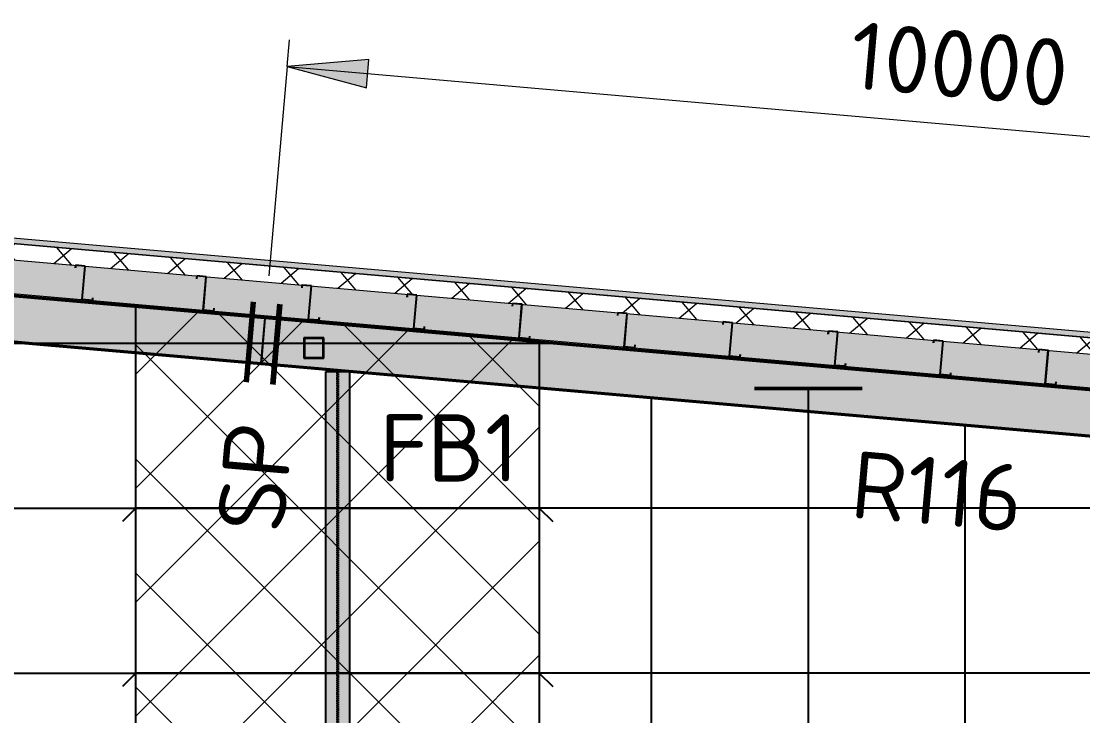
# Model space of a CAD drawing. Header units: millimetres. Extents: x 632 to 561478, y -3890 to 22200.
# Drawn here: x 544641 to 552535, y 13473 to 18639 of the extents above; entities that cross this region are included whole.
import ezdxf

# ---------------------------------------------------------------- set-up
doc = ezdxf.new("R2010")
doc.units = ezdxf.units.MM
for name, pattern in [('Dash', [7, 5, -2]), ('Hidden', [4, 3, -1]), ('Hidden Half', [3, 2, -1])]:
    doc.linetypes.add(name, pattern=pattern)
for name, color, linetype, lineweight in [('A-010-D_DIM', 211, 'Continuous', 13), ('A-010-D_DIM-200', 211, 'Continuous', 13), ('A-010-M_LINE', 90, 'Continuous', 13), ('A-270-M_ROOF', 132, 'Continuous', 13), ('S-280-A_STRUCT_FRAME', 2, 'Continuous', 18), ('S-280-M_COLUMN', 52, 'Continuous', 13), ('S-280-M_STRUCT_FRAME', 12, 'Continuous', 13), ('S-280-MH_COLUMN', 52, 'Hidden Half', 13), ('Z-000-T_TEXT', 131, 'Continuous', 25), ('Z-060-M_DETAIL', 92, 'Continuous', 25)]:
    doc.layers.add(name, color=color, linetype=linetype, lineweight=lineweight)
doc.styles.add('ISOCPEUR_2', font='isocpeur.ttf', dxfattribs={"height": 500})
doc.dimstyles.new('2_5___Arrow___Transparent', dxfattribs={"dimscale": 304.8, "dimtxt": 497.990588, "dimasz": 1.968504, "dimexe": 0.656168, "dimexo": 1.049869, "dimgap": 0.164042, "dimtad": 1, "dimdec": 0, "dimzin": 0, "dimdsep": 46, "dimtxsty": 'ISOCPEUR_2', "dimsah": 1, "dimcen": 0.09, "dimadec": 0, "dimazin": 0, "dimtfac": 1, "dimtdec": 4, "dimtix": 1, "dimtmove": 0, "dimatfit": 3, "dimfxl": 1, "dimtvp": 1, "dimtolj": 1, "dimtzin": 0, "dimlwd": 18, "dimlwe": 18, "dimarcsym": 2})

# ---------------------------------------------------------------- blocks, each defined once
blk = doc.blocks.new('25021-APA-ZZ-ZZ-M3-AR-000001_V3_rvt-9-S6_501-SECTION C10')
at = {"layer": 'A-270-M_ROOF', "transparency": 33554432}
blk.add_hatch(color=9, dxfattribs=at).paths.add_polyline_path([(4352532.3, 15911.4), (4352532.3, 15951.6), (4332680.2, 17688.4), (4312828, 15951.6), (4312828, 15911.4), (4332680.2, 17648.2), (4352132.4, 15946.4)])
at = {"layer": 'A-270-M_ROOF', "lineweight": 5}
h = blk.add_hatch(dxfattribs=at)
h.set_pattern_fill('FP_9', angle=-135, style=0, pattern_type=2)
h.set_pattern_definition([(40, (4337896, 1e-06), (-192.8363, 229.8133), []), (130, (4337896, 1e-06), (-229.8133, -192.8363), [])])
h.paths.add_polyline_path([(4352532.3, 15791), (4352532.3, 15911.4), (4332680.2, 17648.2), (4312828, 15911.4), (4312828, 15791), (4332680.2, 17527.8), (4352132.4, 15825.9)])
at = {"layer": 'A-270-M_ROOF', "lineweight": 5, "transparency": 33554432}
blk.add_hatch(color=254, dxfattribs=at).paths.add_polyline_path([(4312828, 15540), (4332682.3, 17276.6), (4352532.3, 15540), (4352532.3, 15791), (4332680.2, 17527.8), (4312828, 15791)])
at = {"layer": 'A-270-M_ROOF', "color": 53, "lineweight": 5}
for p, q in [((4352532.3, 15951.6), (4332680.2, 17688.4)), ((4352532.3, 15911.4), (4332680.2, 17648.2)), ((4332680.2, 17648.2), (4352532.3, 15911.4)), ((4332680.2, 17527.8), (4352532.3, 15791)), ((4332680.2, 17276.8), (4352532.3, 15540))]:
    blk.add_line(p, q, dxfattribs=at)
blk = doc.blocks.new('NRP_Framing-Steel-Purlin Z - P916 - EZ250-24-4046592-S6_501-SECTION C10')
at = {"layer": 'S-280-M_STRUCT_FRAME', "color": 1, "lineweight": 25}
for p, q in [((4341634.5, 16744.8), (4341632.6, 16722.9)), ((4341634.5, 16744.8), (4341632.6, 16722.9)), ((4341635.2, 16744.7), (4341634.5, 16744.8)), ((4341635.2, 16744.7), (4341634.5, 16744.8)), ((4341683.4, 16489.5), (4341705.2, 16738.6)), ((4341683.4, 16489.5), (4341705.2, 16738.6)), ((4341761.1, 16504.8), (4341759.1, 16482.9)), ((4341761.1, 16504.8), (4341759.1, 16482.9)), ((4341684.1, 16489.5), (4341683.4, 16489.5)), ((4341684.1, 16489.5), (4341683.4, 16489.5))]:
    blk.add_line(p, q, dxfattribs=at)
blk = doc.blocks.new('NRP_Framing-Steel-Purlin Z - P916 - EZ250-24-V58-S6_501-SECTION C10')
at = {"layer": 'S-280-M_STRUCT_FRAME', "color": 1, "lineweight": 25}
for p, q in [((4343199.9, 16607.8), (4343198, 16585.9)), ((4343199.9, 16607.8), (4343198, 16585.9)), ((4343200.6, 16607.8), (4343199.9, 16607.8)), ((4343200.6, 16607.8), (4343199.9, 16607.8)), ((4343248.9, 16352.6), (4343270.7, 16601.6)), ((4343248.9, 16352.6), (4343270.7, 16601.6)), ((4343249.6, 16352.5), (4343248.9, 16352.6)), ((4343249.6, 16352.5), (4343248.9, 16352.6)), ((4343326.5, 16367.9), (4343324.6, 16346)), ((4343326.5, 16367.9), (4343324.6, 16346))]:
    blk.add_line(p, q, dxfattribs=at)
blk = doc.blocks.new('NRP_Framing-Steel-Purlin Z - P916 - EZ250-24-V59-S6_501-SECTION C10')
at = {"layer": 'S-280-M_STRUCT_FRAME', "color": 1, "lineweight": 25}
for p, q in [((4344765.4, 16470.9), (4344763.5, 16448.9)), ((4344765.4, 16470.9), (4344763.5, 16448.9)), ((4344766.1, 16470.8), (4344765.4, 16470.9)), ((4344766.1, 16470.8), (4344765.4, 16470.9)), ((4344814.3, 16215.6), (4344836.1, 16464.7)), ((4344814.3, 16215.6), (4344836.1, 16464.7)), ((4344815, 16215.6), (4344814.3, 16215.6)), ((4344815, 16215.6), (4344814.3, 16215.6)), ((4344892, 16230.9), (4344890, 16209)), ((4344892, 16230.9), (4344890, 16209))]:
    blk.add_line(p, q, dxfattribs=at)
blk = doc.blocks.new('NRP_Framing-Steel-Purlin Z - P916 - EZ250-24-V60-S6_501-SECTION C10')
at = {"layer": 'S-280-M_STRUCT_FRAME', "color": 1, "lineweight": 25}
for p, q in [((4346330.8, 16333.9), (4346328.9, 16312)), ((4346330.8, 16333.9), (4346328.9, 16312)), ((4346331.5, 16333.8), (4346330.8, 16333.9)), ((4346331.5, 16333.8), (4346330.8, 16333.9)), ((4346379.8, 16078.7), (4346401.6, 16327.7)), ((4346379.8, 16078.7), (4346401.6, 16327.7)), ((4346380.5, 16078.6), (4346379.8, 16078.7)), ((4346380.5, 16078.6), (4346379.8, 16078.7)), ((4346457.4, 16094), (4346455.5, 16072)), ((4346457.4, 16094), (4346455.5, 16072))]:
    blk.add_line(p, q, dxfattribs=at)
blk = doc.blocks.new('NRP_Framing-Steel-Purlin Z - P916 - EZ250-24-V61-S6_501-SECTION C10')
at = {"layer": 'S-280-M_STRUCT_FRAME', "color": 1, "lineweight": 25}
for p, q in [((4347896.3, 16196.9), (4347894.4, 16175)), ((4347896.3, 16196.9), (4347894.4, 16175)), ((4347897, 16196.9), (4347896.3, 16196.9)), ((4347897, 16196.9), (4347896.3, 16196.9)), ((4347945.2, 15941.7), (4347967, 16190.8)), ((4347945.2, 15941.7), (4347967, 16190.8)), ((4348022.9, 15957), (4348020.9, 15935.1)), ((4348022.9, 15957), (4348020.9, 15935.1)), ((4347945.9, 15941.6), (4347945.2, 15941.7)), ((4347945.9, 15941.6), (4347945.2, 15941.7))]:
    blk.add_line(p, q, dxfattribs=at)
blk = doc.blocks.new('NRP_Framing-Steel-Purlin Z - P916 - EZ250-24-4133021-S6_501-SECTION C10')
at = {"layer": 'S-280-M_STRUCT_FRAME', "color": 1, "lineweight": 25}
for p, q in [((4341635.2, 16744.7), (4341633.3, 16722.8)), ((4341635.2, 16744.7), (4341633.3, 16722.8)), ((4341706, 16738.5), (4341635.2, 16744.7)), ((4341706, 16738.5), (4341635.2, 16744.7)), ((4341684.2, 16489.5), (4341706, 16738.5)), ((4341684.2, 16489.5), (4341706, 16738.5)), ((4341694.3, 16614.1), (4341693.6, 16614.1)), ((4341761.8, 16504.8), (4341759.9, 16482.8)), ((4341761.8, 16504.8), (4341759.9, 16482.8)), ((4341759.9, 16482.8), (4341684.2, 16489.5)), ((4341759.9, 16482.8), (4341684.2, 16489.5))]:
    blk.add_line(p, q, dxfattribs=at)
blk = doc.blocks.new('NRP_Framing-Steel-Purlin Z - P916 - EZ250-24-4133022-S6_501-SECTION C10')
at = {"layer": 'S-280-M_STRUCT_FRAME', "color": 1, "lineweight": 25}
for p, q in [((4343200.7, 16607.8), (4343198.8, 16585.8)), ((4343200.7, 16607.8), (4343198.8, 16585.8)), ((4343271.4, 16601.6), (4343200.7, 16607.8)), ((4343271.4, 16601.6), (4343200.7, 16607.8)), ((4343249.6, 16352.5), (4343271.4, 16601.6)), ((4343249.6, 16352.5), (4343271.4, 16601.6)), ((4343259.7, 16477.1), (4343259.1, 16477.2)), ((4343325.3, 16345.9), (4343249.6, 16352.5)), ((4343325.3, 16345.9), (4343249.6, 16352.5)), ((4343327.3, 16367.8), (4343325.3, 16345.9)), ((4343327.3, 16367.8), (4343325.3, 16345.9))]:
    blk.add_line(p, q, dxfattribs=at)
blk = doc.blocks.new('NRP_Framing-Steel-Purlin Z - P916 - EZ250-24-V64-S6_501-SECTION C10')
at = {"layer": 'S-280-M_STRUCT_FRAME', "color": 1, "lineweight": 25}
for p, q in [((4344766.1, 16470.8), (4344764.2, 16448.9)), ((4344766.1, 16470.8), (4344764.2, 16448.9)), ((4344836.9, 16464.6), (4344766.1, 16470.8)), ((4344836.9, 16464.6), (4344766.1, 16470.8)), ((4344815.1, 16215.6), (4344836.9, 16464.6)), ((4344815.1, 16215.6), (4344836.9, 16464.6)), ((4344825.2, 16340.2), (4344824.5, 16340.2)), ((4344890.8, 16208.9), (4344815.1, 16215.6)), ((4344890.8, 16208.9), (4344815.1, 16215.6)), ((4344892.7, 16230.8), (4344890.8, 16208.9)), ((4344892.7, 16230.8), (4344890.8, 16208.9))]:
    blk.add_line(p, q, dxfattribs=at)
blk = doc.blocks.new('NRP_Framing-Steel-Purlin Z - P916 - EZ250-24-4133023-S6_501-SECTION C10')
at = {"layer": 'S-280-M_STRUCT_FRAME', "color": 1, "lineweight": 25}
for p, q in [((4346331.6, 16333.8), (4346329.7, 16311.9)), ((4346331.6, 16333.8), (4346329.7, 16311.9)), ((4346402.3, 16327.6), (4346331.6, 16333.8)), ((4346402.3, 16327.6), (4346331.6, 16333.8)), ((4346380.5, 16078.6), (4346402.3, 16327.6)), ((4346380.5, 16078.6), (4346402.3, 16327.6)), ((4346390.6, 16203.2), (4346390, 16203.2)), ((4346456.2, 16072), (4346380.5, 16078.6)), ((4346456.2, 16072), (4346380.5, 16078.6)), ((4346458.2, 16093.9), (4346456.2, 16072)), ((4346458.2, 16093.9), (4346456.2, 16072))]:
    blk.add_line(p, q, dxfattribs=at)
blk = doc.blocks.new('NRP_Framing-Steel-Purlin Z - P916 - EZ250-24-V65-S6_501-SECTION C10')
at = {"layer": 'S-280-M_STRUCT_FRAME', "color": 1, "lineweight": 25}
for p, q in [((4347897, 16196.9), (4347895.1, 16175)), ((4347897, 16196.9), (4347895.1, 16175)), ((4347967.8, 16190.7), (4347897, 16196.9)), ((4347967.8, 16190.7), (4347897, 16196.9)), ((4347946, 15941.6), (4347967.8, 16190.7)), ((4347946, 15941.6), (4347967.8, 16190.7)), ((4347956.1, 16066.2), (4347955.4, 16066.3)), ((4348023.6, 15956.9), (4348021.7, 15935)), ((4348023.6, 15956.9), (4348021.7, 15935)), ((4348021.7, 15935), (4347946, 15941.6)), ((4348021.7, 15935), (4347946, 15941.6))]:
    blk.add_line(p, q, dxfattribs=at)
blk = doc.blocks.new('NRP_Framing-Steel-Purlin Z - P914 - EZ250-15-4048752-S6_501-SECTION C10')
at = {"layer": 'S-280-M_STRUCT_FRAME', "color": 150, "lineweight": 25}
for p, q in [((4342417.2, 16676.3), (4342415.5, 16656.4)), ((4342417.2, 16676.3), (4342415.5, 16656.4)), ((4342417.9, 16676.2), (4342417.2, 16676.3)), ((4342417.9, 16676.2), (4342417.2, 16676.3)), ((4342466.2, 16421.1), (4342488, 16670.1)), ((4342466.2, 16421.1), (4342488, 16670.1)), ((4342466.9, 16421), (4342466.2, 16421.1)), ((4342466.9, 16421), (4342466.2, 16421.1)), ((4342543.6, 16433.9), (4342541.9, 16414.4)), ((4342543.6, 16433.9), (4342541.9, 16414.4))]:
    blk.add_line(p, q, dxfattribs=at)
blk = doc.blocks.new('NRP_Framing-Steel-Purlin Z - P914 - EZ250-15-V92-S6_501-SECTION C10')
at = {"layer": 'S-280-M_STRUCT_FRAME', "color": 150, "lineweight": 25}
for p, q in [((4343982.7, 16539.3), (4343980.9, 16519.4)), ((4343982.7, 16539.3), (4343980.9, 16519.4)), ((4343983.4, 16539.3), (4343982.7, 16539.3)), ((4343983.4, 16539.3), (4343982.7, 16539.3)), ((4344031.6, 16284.1), (4344053.4, 16533.1)), ((4344031.6, 16284.1), (4344053.4, 16533.1)), ((4344032.3, 16284), (4344031.6, 16284.1)), ((4344032.3, 16284), (4344031.6, 16284.1)), ((4344109, 16296.9), (4344107.3, 16277.5)), ((4344109, 16296.9), (4344107.3, 16277.5))]:
    blk.add_line(p, q, dxfattribs=at)
blk = doc.blocks.new('NRP_Framing-Steel-Purlin Z - P914 - EZ250-15-V93-S6_501-SECTION C10')
at = {"layer": 'S-280-M_STRUCT_FRAME', "color": 150, "lineweight": 25}
for p, q in [((4345548.1, 16402.4), (4345546.4, 16382.5)), ((4345548.1, 16402.4), (4345546.4, 16382.5)), ((4345548.8, 16402.3), (4345548.1, 16402.4)), ((4345548.8, 16402.3), (4345548.1, 16402.4)), ((4345597.1, 16147.1), (4345618.9, 16396.2)), ((4345597.1, 16147.1), (4345618.9, 16396.2)), ((4345597.8, 16147.1), (4345597.1, 16147.1)), ((4345597.8, 16147.1), (4345597.1, 16147.1)), ((4345674.5, 16159.9), (4345672.8, 16140.5)), ((4345674.5, 16159.9), (4345672.8, 16140.5))]:
    blk.add_line(p, q, dxfattribs=at)
blk = doc.blocks.new('NRP_Framing-Steel-Purlin Z - P914 - EZ250-15-V94-S6_501-SECTION C10')
at = {"layer": 'S-280-M_STRUCT_FRAME', "color": 150, "lineweight": 25}
for p, q in [((4347113.6, 16265.4), (4347111.8, 16245.5)), ((4347113.6, 16265.4), (4347111.8, 16245.5)), ((4347114.3, 16265.4), (4347113.6, 16265.4)), ((4347114.3, 16265.4), (4347113.6, 16265.4)), ((4347162.5, 16010.2), (4347184.3, 16259.2)), ((4347162.5, 16010.2), (4347184.3, 16259.2)), ((4347163.2, 16010.1), (4347162.5, 16010.2)), ((4347163.2, 16010.1), (4347162.5, 16010.2)), ((4347239.9, 16023), (4347238.2, 16003.6)), ((4347239.9, 16023), (4347238.2, 16003.6))]:
    blk.add_line(p, q, dxfattribs=at)
blk = doc.blocks.new('NRP_Framing-Steel-Purlin Z - P914 - EZ250-15-4133027-S6_501-SECTION C10')
at = {"layer": 'S-280-M_STRUCT_FRAME', "color": 150, "lineweight": 25}
for p, q in [((4342418, 16676.2), (4342416.2, 16656.3)), ((4342418, 16676.2), (4342416.2, 16656.3)), ((4342488.7, 16670), (4342418, 16676.2)), ((4342488.7, 16670), (4342418, 16676.2)), ((4342466.9, 16421), (4342488.7, 16670)), ((4342466.9, 16421), (4342488.7, 16670)), ((4342477, 16545.6), (4342476.3, 16545.6)), ((4342542.6, 16414.4), (4342466.9, 16421)), ((4342542.6, 16414.4), (4342466.9, 16421)), ((4342544.3, 16433.8), (4342542.6, 16414.4)), ((4342544.3, 16433.8), (4342542.6, 16414.4))]:
    blk.add_line(p, q, dxfattribs=at)
blk = doc.blocks.new('NRP_Framing-Steel-Purlin Z - P914 - EZ250-15-4133028-S6_501-SECTION C10')
at = {"layer": 'S-280-M_STRUCT_FRAME', "color": 150, "lineweight": 25}
for p, q in [((4343983.4, 16539.3), (4343981.7, 16519.3)), ((4343983.4, 16539.3), (4343981.7, 16519.3)), ((4344054.2, 16533.1), (4343983.4, 16539.3)), ((4344054.2, 16533.1), (4343983.4, 16539.3)), ((4344032.4, 16284), (4344054.2, 16533.1)), ((4344032.4, 16284), (4344054.2, 16533.1)), ((4344042.4, 16408.6), (4344041.8, 16408.7)), ((4344108.1, 16277.4), (4344032.4, 16284)), ((4344108.1, 16277.4), (4344032.4, 16284)), ((4344109.8, 16296.8), (4344108.1, 16277.4)), ((4344109.8, 16296.8), (4344108.1, 16277.4))]:
    blk.add_line(p, q, dxfattribs=at)
blk = doc.blocks.new('NRP_Framing-Steel-Purlin Z - P914 - EZ250-15-V97-S6_501-SECTION C10')
at = {"layer": 'S-280-M_STRUCT_FRAME', "color": 150, "lineweight": 25}
for p, q in [((4345548.9, 16402.3), (4345547.1, 16382.4)), ((4345548.9, 16402.3), (4345547.1, 16382.4)), ((4345619.6, 16396.1), (4345548.9, 16402.3)), ((4345619.6, 16396.1), (4345548.9, 16402.3)), ((4345597.8, 16147.1), (4345619.6, 16396.1)), ((4345597.8, 16147.1), (4345619.6, 16396.1)), ((4345607.9, 16271.7), (4345607.2, 16271.7)), ((4345673.5, 16140.5), (4345597.8, 16147.1)), ((4345673.5, 16140.5), (4345597.8, 16147.1)), ((4345675.2, 16159.9), (4345673.5, 16140.5)), ((4345675.2, 16159.9), (4345673.5, 16140.5))]:
    blk.add_line(p, q, dxfattribs=at)
blk = doc.blocks.new('NRP_Framing-Steel-Purlin Z - P914 - EZ250-15-4133029-S6_501-SECTION C10')
at = {"layer": 'S-280-M_STRUCT_FRAME', "color": 150, "lineweight": 25}
for p, q in [((4347114.3, 16265.4), (4347112.6, 16245.4)), ((4347114.3, 16265.4), (4347112.6, 16245.4)), ((4347185.1, 16259.2), (4347114.3, 16265.4)), ((4347185.1, 16259.2), (4347114.3, 16265.4)), ((4347163.3, 16010.1), (4347185.1, 16259.2)), ((4347163.3, 16010.1), (4347185.1, 16259.2)), ((4347173.3, 16134.7), (4347172.7, 16134.8)), ((4347239, 16003.5), (4347163.3, 16010.1)), ((4347239, 16003.5), (4347163.3, 16010.1)), ((4347240.7, 16022.9), (4347239, 16003.5)), ((4347240.7, 16022.9), (4347239, 16003.5))]:
    blk.add_line(p, q, dxfattribs=at)
blk = doc.blocks.new('NRP_Framing-Steel-Purlin Z - P914 - EZ250-15-V109-S6_501-SECTION C10')
at = {"layer": 'S-280-M_STRUCT_FRAME', "color": 150, "lineweight": 25}
for p, q in [((4340733.3, 16823.6), (4340731.6, 16803.7)), ((4340733.3, 16823.6), (4340731.6, 16803.7)), ((4340734, 16823.6), (4340733.3, 16823.6)), ((4340734, 16823.6), (4340733.3, 16823.6)), ((4340782.2, 16568.4), (4340804, 16817.4)), ((4340782.2, 16568.4), (4340804, 16817.4)), ((4340859.6, 16581.2), (4340857.9, 16561.8)), ((4340859.6, 16581.2), (4340857.9, 16561.8)), ((4340782.9, 16568.3), (4340782.2, 16568.4)), ((4340782.9, 16568.3), (4340782.2, 16568.4))]:
    blk.add_line(p, q, dxfattribs=at)
blk = doc.blocks.new('NRP_Framing-Steel-Purlin Z - P914 - EZ250-15-V110-S6_501-SECTION C10')
at = {"layer": 'S-280-M_STRUCT_FRAME', "color": 150, "lineweight": 25}
for p, q in [((4340734.1, 16823.6), (4340732.3, 16803.6)), ((4340734.1, 16823.6), (4340732.3, 16803.6)), ((4340804.8, 16817.4), (4340734.1, 16823.6)), ((4340804.8, 16817.4), (4340734.1, 16823.6)), ((4340783, 16568.3), (4340804.8, 16817.4)), ((4340783, 16568.3), (4340804.8, 16817.4)), ((4340793.1, 16692.9), (4340792.4, 16693)), ((4340860.4, 16581.1), (4340858.7, 16561.7)), ((4340860.4, 16581.1), (4340858.7, 16561.7)), ((4340858.7, 16561.7), (4340783, 16568.3)), ((4340858.7, 16561.7), (4340783, 16568.3))]:
    blk.add_line(p, q, dxfattribs=at)
blk = doc.blocks.new('NRP_Framing-Steel-Purlin Z - G914 - EZ250-15-4096995-S6_501-SECTION C10')
at = {"layer": 'S-280-M_STRUCT_FRAME', "color": 150, "lineweight": 25}
for p, q in [((4331832.3, 15117.3), (4331932.3, 15017.3)), ((4331932.3, 15017.3), (4344182.3, 15017.3)), ((4344182.3, 15017.3), (4344282.3, 14917.3))]:
    blk.add_line(p, q, dxfattribs=at)
blk = doc.blocks.new('NRP_Framing-Steel-Purlin Z - G914 - EZ250-15-4096996-S6_501-SECTION C10')
at = {"layer": 'S-280-M_STRUCT_FRAME', "color": 150, "lineweight": 25}
for p, q in [((4331832.4, 16344.6), (4331932.4, 16244.6)), ((4331932.4, 16244.6), (4344368.4, 16244.6))]:
    blk.add_line(p, q, dxfattribs=at)
blk = doc.blocks.new('NRP_Column-Steel-UB - SC119 - 410UB53_7-3967243-S6_501-SECTION C10')
at = {"layer": 'S-280-M_COLUMN', "linetype": 'Hidden Half', "lineweight": 25}
for p, q in [((4342678.5, 6440), (4342678.5, 16031)), ((4342686.1, 16031), (4342686.1, 6440))]:
    blk.add_line(p, q, dxfattribs=at)
blk = doc.blocks.new('NRP_Framing-Steel-Purlin Z - G915 - EZ250-19-V115-S6_501-SECTION C10')
at = {"layer": 'S-280-M_STRUCT_FRAME', "color": 92, "lineweight": 25}
for p, q in [((4341182.1, 15017.3), (4341082.1, 14917.3)), ((4349614.3, 15017.3), (4341182.1, 15017.3))]:
    blk.add_line(p, q, dxfattribs=at)
at = {"layer": 'S-280-M_STRUCT_FRAME', "color": 92, "linetype": 'Dash', "lineweight": 25}
blk.add_line((4349643.1, 15017.3), (4349614.3, 15017.3), dxfattribs=at)
blk = doc.blocks.new('NRP_Extent _v2_ - 1-200-4098356-S6_501-SECTION C10')
at = {"layer": 'Z-060-M_DETAIL', "lineweight": 50}
blk.add_line((4346582.6, 15906.5), (4345782.6, 15906.5), dxfattribs=at)
at = {"layer": 'Z-060-M_DETAIL'}
blk.add_line((4346182.6, 15906.5), (4346182.6, 6589.5), dxfattribs=at)
blk = doc.blocks.new('NRP_Bridging Plan _v2_ - 2 Rows-4098304-S6_501-SECTION C10')
at = {"layer": 'Z-060-M_DETAIL', "linetype": 'Hidden'}
for p, q in [((4345015.6, 6590), (4345015.6, 15629.9)), ((4347349, 6590), (4347349, 15629.9))]:
    blk.add_line(p, q, dxfattribs=at)
blk = doc.blocks.new('DIMBLOCK34-S6_501-SECTION C10')
at = {"layer": 'A-010-D_DIM-200', "lineweight": 18}
for points in [[(546618.7, 18301.3), (547207.2, 18143.6), (547225.6, 18354.4)], [(556580.6, 17429.7), (555992.1, 17587.4), (555973.7, 17376.6)]]:
    blk.add_hatch(color=256, dxfattribs=at).paths.add_polyline_path(points)
for p, q in [((546618.7, 18301.3), (546636.1, 18500.5)), ((547225.6, 18354.4), (546618.7, 18301.3)), ((547207.2, 18143.6), (547225.6, 18354.4)), ((546618.7, 18301.3), (546482.6, 16745.7)), ((546618.7, 18301.3), (556580.6, 17429.7)), ((546618.7, 18301.3), (547207.2, 18143.6)), ((556580.6, 17429.7), (556598.1, 17629)), ((555992.1, 17587.4), (555973.7, 17376.6)), ((556580.6, 17429.7), (555992.1, 17587.4)), ((555973.7, 17376.6), (556580.6, 17429.7)), ((556580.6, 17429.7), (556444.5, 15874.2))]:
    blk.add_line(p, q, dxfattribs=at)
at = {"layer": 'A-010-D_DIM-200', "color": 0, "lineweight": 18, "insert": (550831, 18638.7), "char_height": 500, "width": 1999.624, "attachment_point": 1, "rotation": 355, "line_spacing_factor": 1.149209, "style": 'ISOCPEUR_2'}
blk.add_mtext('10000', dxfattribs=at)
blk = doc.blocks.new('NRP_Splice _v3_ - NRP_Splice-3927024-S6_501-SECTION C10')
at = {"layer": 'Z-000-T_TEXT', "lineweight": 70}
for p, q in [((4342054.2, 16552.3), (4342001.9, 15954.6)), ((4342054.2, 16552.3), (4342001.9, 15954.6)), ((4342253.4, 16534.9), (4342201.1, 15937.2)), ((4342201.1, 15937.2), (4342253.4, 16534.9))]:
    blk.add_line(p, q, dxfattribs=at)
blk = doc.blocks.new('NRP_Fly Brace BN - FB1-4028766-S6_501-SECTION C10')
at = {"layer": 'Z-000-T_TEXT'}
blk.add_line((4342771.3, 15017.3), (4343771.3, 15017.3), dxfattribs=at)
at = {"layer": 'Z-000-T_TEXT', "lineweight": 13, "insert": (4342992.8, 15715.1), "char_height": 500, "width": 1218.565, "attachment_point": 1, "style": 'ISOCPEUR_2'}
blk.add_mtext('FB1', dxfattribs=at)

msp = doc.modelspace()

# ---------------------------------------------------------------- hatches: boundary and pattern name
at = {"layer": 'S-280-M_COLUMN', "lineweight": 5}
msp.add_hatch(color=256, dxfattribs=at).paths.add_polyline_path([(547082.2, 6440), (547082.2, 16031), (546904.2, 16031), (546904.2, 6440), (546993.2, 6440)])
at = {"layer": 'S-280-M_STRUCT_FRAME', "lineweight": 5}
for points in [[(546453.2, 16429.6), (546454.1, 16439.3), (536993.2, 17267), (536993.2, 17257.3), (541623.8, 16852.1)], [(546424.2, 16098.3), (546453.2, 16429.6), (536993.2, 17257.3), (536993.2, 16923.4), (546423.8, 16098.3)], [(546423.4, 16088.6), (546424.2, 16098.3), (536993.2, 16923.4), (536993.2, 16913.7), (541623.8, 16508.5)], [(556442.4, 15555.7), (556443.3, 15565.3), (546454.5, 16439.2), (546453.6, 16429.6), (553945.2, 15775.8), (554015.2, 15775.8), (554015.2, 15768), (555687.3, 15621.7)]]:
    msp.add_hatch(color=256, dxfattribs=at).paths.add_polyline_path(points)
h = msp.add_hatch(color=256, dxfattribs=at)
h.paths.add_polyline_path([(556413.5, 15224.3), (556442.4, 15555.7), (554015.2, 15768), (554015.2, 15434.2), (555687.3, 15287.9)])
h.paths.add_polyline_path([(553925.2, 15442), (553925.2, 15775.9), (546453.6, 16429.6), (546424.6, 16098.2), (552874.6, 15533.9)])
h = msp.add_hatch(color=256, dxfattribs=at)
h.paths.add_polyline_path([(556412.6, 15214.7), (556413.5, 15224.3), (554015.2, 15434.2), (554015.2, 15424.4), (555687.3, 15278.1)])
h.paths.add_polyline_path([(553925.2, 15432.3), (553925.2, 15442), (546424.6, 16098.2), (546423.8, 16088.6), (552874.6, 15524.2)])
at = {"layer": 'Z-060-M_DETAIL', "lineweight": 18}
h = msp.add_hatch(dxfattribs=at)
h.set_pattern_fill('FP_26', color=8, style=0, pattern_type=2)
h.set_pattern_definition([(45, (542206.86, 0), (-424.264, 424.264), []), (135, (542206.86, 0), (-424.264, -424.264), [])])
h.paths.add_polyline_path([(548493.2, 6590), (548493.2, 16260.9), (545493.2, 16523.3), (545493.2, 6590), (547249.2, 6590)])

# ---------------------------------------------------------------- linework, layer by layer
at = {"layer": 'A-010-M_LINE', "lineweight": 25}
for p, q in [((545493.2, 6590), (545493.2, 16523.3)), ((545493.2, 16523.3), (548493.2, 16260.9)), ((546454.1, 16420.1), (546454.7, 16427)), ((548493.2, 16260.9), (548493.2, 6590))]:
    msp.add_line(p, q, dxfattribs=at)
at = {"layer": 'A-010-M_LINE', "linetype": 'Hidden', "lineweight": 25}
msp.add_line((549326.5, 15629.9), (549326.5, 15834.6), dxfattribs=at)
at = {"layer": 'S-280-M_COLUMN', "lineweight": 25}
for p, q in [((546904.2, 16031), (546904.2, 6440)), ((547082.2, 16031), (546904.2, 16031)), ((547082.2, 16031), (547082.2, 6440))]:
    msp.add_line(p, q, dxfattribs=at)
at = {"layer": 'S-280-M_STRUCT_FRAME', "lineweight": 25}
for p, q in [((536993.2, 17267), (546454.1, 16439.3)), ((536993.2, 17257.3), (546453.2, 16429.6)), ((536993.2, 16923.4), (544751.4, 16244.6)), ((546453.2, 16429.6), (546424.2, 16098.3)), ((546424.6, 16098.2), (546453.6, 16429.6)), ((546454.1, 16439.3), (546453.2, 16429.6)), ((546453.6, 16429.6), (546454.5, 16439.2)), ((546453.6, 16429.6), (548567.6, 16244.6)), ((546454.5, 16439.2), (548678.9, 16244.6)), ((544641.3, 16244.5), (546423.4, 16088.6)), ((544752.5, 16244.5), (546424.2, 16098.3)), ((548568.7, 16244.5), (553925.8, 15775.8)), ((548679.3, 16244.6), (556443.3, 15565.3)), ((546424.2, 16098.3), (546423.4, 16088.6)), ((546423.8, 16088.6), (546424.6, 16098.2)), ((546423.8, 16088.6), (547081.6, 16031)), ((546424.6, 16098.2), (553925.2, 15442)), ((547082.2, 16031), (553925.2, 15432.3))]:
    msp.add_line(p, q, dxfattribs=at)
at = {"layer": 'S-280-M_STRUCT_FRAME', "linetype": 'Dash', "lineweight": 25}
for p, q in [((546891.5, 16282.6), (546741.5, 16282.6)), ((546741.5, 16282.6), (546741.5, 16132.6)), ((546886.5, 16277.6), (546746.5, 16277.6)), ((546746.5, 16277.6), (546746.5, 16137.6)), ((546886.5, 16137.6), (546886.5, 16277.6)), ((546891.5, 16132.6), (546891.5, 16282.6)), ((546741.5, 16132.6), (546891.5, 16132.6)), ((546746.5, 16137.6), (546886.5, 16137.6))]:
    msp.add_line(p, q, dxfattribs=at)

# ---------------------------------------------------------------- block references
at = {"color": 10, "lineweight": 5}
msp.add_blockref('25021-APA-ZZ-ZZ-M3-AR-000001_V3_rvt-9-S6_501-SECTION C10', (-3795689.1, 0), dxfattribs=at)
at = {"layer": 'S-280-M_STRUCT_FRAME', "color": 150, "lineweight": 25}
for name, p in [('NRP_Framing-Steel-Purlin Z - P914 - EZ250-15-V109-S6_501-SECTION C10', (-3795689.1, 0)), ('NRP_Framing-Steel-Purlin Z - P914 - EZ250-15-V110-S6_501-SECTION C10', (-3795689.1, 0)), ('NRP_Framing-Steel-Purlin Z - P914 - EZ250-15-4048752-S6_501-SECTION C10', (-3795689.1, 0)), ('NRP_Framing-Steel-Purlin Z - P914 - EZ250-15-4133027-S6_501-SECTION C10', (-3795689.1, 0)), ('NRP_Framing-Steel-Purlin Z - P914 - EZ250-15-V92-S6_501-SECTION C10', (-3795689.1, 0)), ('NRP_Framing-Steel-Purlin Z - P914 - EZ250-15-4133028-S6_501-SECTION C10', (-3795689.1, 0)), ('NRP_Framing-Steel-Purlin Z - G914 - EZ250-15-4096996-S6_501-SECTION C10', (-3795689.1, 0)), ('NRP_Framing-Steel-Purlin Z - P914 - EZ250-15-V93-S6_501-SECTION C10', (-3795689.1, 0)), ('NRP_Framing-Steel-Purlin Z - P914 - EZ250-15-V97-S6_501-SECTION C10', (-3795689.1, 0)), ('NRP_Framing-Steel-Purlin Z - P914 - EZ250-15-V94-S6_501-SECTION C10', (-3795689.1, 0)), ('NRP_Framing-Steel-Purlin Z - P914 - EZ250-15-4133029-S6_501-SECTION C10', (-3795689.1, 0)), ('NRP_Framing-Steel-Purlin Z - G914 - EZ250-15-4096995-S6_501-SECTION C10', (-3795689.1, 0)), ('NRP_Framing-Steel-Purlin Z - G914 - EZ250-15-4096995-S6_501-SECTION C10', (-3795689.1, -1227.3))]:
    msp.add_blockref(name, p, dxfattribs=at)
at = {"layer": 'S-280-M_STRUCT_FRAME', "color": 1, "lineweight": 25}
for name in ['NRP_Framing-Steel-Purlin Z - P916 - EZ250-24-4046592-S6_501-SECTION C10', 'NRP_Framing-Steel-Purlin Z - P916 - EZ250-24-4133021-S6_501-SECTION C10', 'NRP_Framing-Steel-Purlin Z - P916 - EZ250-24-V58-S6_501-SECTION C10', 'NRP_Framing-Steel-Purlin Z - P916 - EZ250-24-4133022-S6_501-SECTION C10', 'NRP_Framing-Steel-Purlin Z - P916 - EZ250-24-V59-S6_501-SECTION C10', 'NRP_Framing-Steel-Purlin Z - P916 - EZ250-24-V64-S6_501-SECTION C10', 'NRP_Framing-Steel-Purlin Z - P916 - EZ250-24-V60-S6_501-SECTION C10', 'NRP_Framing-Steel-Purlin Z - P916 - EZ250-24-4133023-S6_501-SECTION C10', 'NRP_Framing-Steel-Purlin Z - P916 - EZ250-24-V61-S6_501-SECTION C10', 'NRP_Framing-Steel-Purlin Z - P916 - EZ250-24-V65-S6_501-SECTION C10']:
    msp.add_blockref(name, (-3795689.1, 0), dxfattribs=at)
at = {"layer": 'S-280-M_STRUCT_FRAME', "color": 92, "lineweight": 25}
for p in [(-3795689.1, 0), (-3795689.1, -1227.3)]:
    msp.add_blockref('NRP_Framing-Steel-Purlin Z - G915 - EZ250-19-V115-S6_501-SECTION C10', p, dxfattribs=at)
at = {"layer": 'S-280-MH_COLUMN', "lineweight": 25}
msp.add_blockref('NRP_Column-Steel-UB - SC119 - 410UB53_7-3967243-S6_501-SECTION C10', (-3795689.1, 0), dxfattribs=at)
at = {"layer": 'Z-000-T_TEXT', "lineweight": 70}
msp.add_blockref('NRP_Splice _v3_ - NRP_Splice-3927024-S6_501-SECTION C10', (-3795689.1, 0), dxfattribs=at)
at = {"layer": 'Z-000-T_TEXT', "lineweight": 13}
msp.add_blockref('NRP_Fly Brace BN - FB1-4028766-S6_501-SECTION C10', (-3795689.1, 0), dxfattribs=at)
at = {"layer": 'Z-060-M_DETAIL'}
msp.add_blockref('NRP_Extent _v2_ - 1-200-4098356-S6_501-SECTION C10', (-3795689.1, 0), dxfattribs=at)
at = {"layer": 'Z-060-M_DETAIL', "linetype": 'Hidden'}
msp.add_blockref('NRP_Bridging Plan _v2_ - 2 Rows-4098304-S6_501-SECTION C10', (-3795689.1, 0), dxfattribs=at)

# ---------------------------------------------------------------- texts
at = {"layer": 'S-280-A_STRUCT_FRAME', "lineweight": 13, "insert": (550839.1, 15446.2), "char_height": 500, "width": 1523.206, "attachment_point": 1, "rotation": 355, "style": 'ISOCPEUR_2'}
msp.add_mtext('R116', dxfattribs=at)
at = {"layer": 'Z-000-T_TEXT', "insert": (546095.5, 14868.4), "char_height": 500, "width": 962.025, "attachment_point": 1, "rotation": 85, "style": 'ISOCPEUR_2'}
msp.add_mtext('SP', dxfattribs=at)

# ---------------------------------------------------------------- dimensions: what is measured, and where the dimension line sits
at = {"layer": 'A-010-D_DIM', "lineweight": 18}
dim = msp.add_linear_dim(base=(556580.6, 17429.7), p1=(546454.7, 16427), p2=(556416.7, 15555.4), angle=355, dimstyle='2_5___Arrow___Transparent', override={"dimpost": '<>', "dimfxl": 10000}, dxfattribs=at)
dim.commit()
dim.dimension.update_dxf_attribs({"geometry": 'DIMBLOCK34-S6_501-SECTION C10', "text_midpoint": (551625.8, 18164.4)})

doc.saveas('drawing.dxf')
